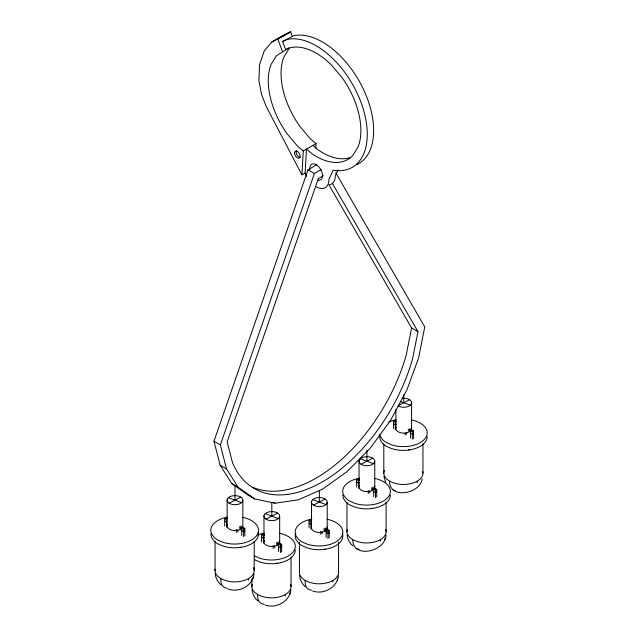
<?xml version="1.0" encoding="UTF-8"?>
<svg xmlns="http://www.w3.org/2000/svg" width="638" height="638" viewBox="0 0 638 638"><rect width="100%" height="100%" fill="white"/><g stroke="black" fill="none" stroke-linecap="round" stroke-linejoin="round"><path stroke-width="0.96" d="M248.461 580.078L248.469 578.594M285.29 596.028L285.298 594.544M332.829 581.992L332.837 580.508M380.376 541.128L380.384 539.652M417.204 482.655L417.212 481.172M357.136 164.476A72.261 41.725 60 0 0 362.551 87.438A72.261 41.725 60 0 0 293.687 35.72L282.626 41.55L285.704 49.812L287.523 48.584A63.234 36.51 60 0 1 331.577 65.188L341.912 77.413A63.234 36.51 60 0 1 358.141 146.78L352.726 155.592A63.234 36.51 60 0 1 312.157 153.862L306.463 149.093L305.108 173.018L301.918 174.868L303.265 150.935L297.571 146.174L287.236 133.948A63.234 36.51 60 0 1 271.006 64.582L276.421 55.769L288.894 47.97M315.77 148.351L316.041 143.566L310.347 138.797L300.012 126.571A63.234 36.51 60 0 1 283.782 57.205L289.197 48.392M328.865 184.693L411.582 327.972L406.207 355.095A136.715 78.937 -60 0 1 252.512 487.193M332.262 183.202L417.97 331.664L412.595 358.787A136.715 78.937 -60 0 1 322.557 481.746A136.715 78.937 -60 0 1 232.519 462.749L227.144 441.831L318.338 178.584L323.402 175.657M295.777 533.288L295.163 535.96L295.976 539.517L297.164 541.176A17.896 10.328 0 0 0 304.613 546.782L307.085 547.875A23.837 13.757 0 0 0 332.884 547.141A23.837 13.757 0 0 0 342.375 533.272M228.221 589.065C239.051 593.037 252.784 585.724 254.091 573.889M252.847 578.499L253.246 577.015M265.049 605.015C275.887 608.987 289.612 601.674 290.92 589.831M289.676 594.449L290.075 592.965M312.588 590.979C323.426 594.951 337.151 587.638 338.459 575.795M337.215 580.413L337.614 578.929M347.351 529.452A19.571 11.301 0 0 0 347.638 534.588L349.592 537.292L352.702 539.652C352.997 559.287 385.823 551.535 386.006 534.939M384.762 539.549L385.161 538.065M422.189 478.867C420.155 493.979 389.491 499.578 389.531 481.172L386.421 478.819L384.467 476.108A19.571 11.301 0 0 1 384.467 470.262M335.7 172.675L424.756 326.919L418.584 358.03L406.932 389.834L390.456 420.514L370.104 448.315L347.024 471.641L322.557 489.171L298.09 499.897L275.018 503.215L254.658 498.916L248.27 495.232L231.801 483.572L220.142 465.23L213.977 441.233L308.002 169.796L316.6 164.835M254.658 498.916L238.181 487.265L226.53 468.914L220.365 444.917L314.39 173.488L321.265 169.517M338.004 169.868L335.333 175.721A18.063 10.431 60 0 1 329.886 184.661M292.324 36.318L290.673 31.9L290.075 32.044L272.043 41.829L264.22 50.944L259.562 64.709L258.908 80.675L261.5 94.296L266.237 106.466L301.918 174.868M283.065 36.318L284.819 34.452L290.075 32.044M271.501 42.244L284.819 34.452M277.299 39.42L290.673 31.9M303.265 150.935L316.041 143.566M224.72 526.023L224.72 518.598L225.956 517.889L227.184 518.598M393.471 421.176L394.699 420.466L396.541 421.535L395.313 422.244L393.471 421.176L393.471 428.6M396.541 424.095L395.313 424.804L393.471 423.744M244.832 535.928L244.832 528.408L242.99 527.347L241.754 528.057L239.425 526.741M413.576 438.497L413.576 430.985L411.733 429.916L410.505 430.626L408.168 429.31M241.754 535.593L241.754 528.057L243.604 529.117L244.832 528.408M410.505 438.162L410.505 430.626L412.347 431.695L413.576 430.985M244.832 530.976L243.604 531.685L241.754 530.617M413.576 433.553L412.347 434.263L410.505 433.194M261.556 534.548L262.784 533.839L264.626 534.907L263.398 535.617L261.556 534.548L261.556 541.973M356.634 479.656L357.87 478.947L359.712 480.007L358.484 480.717L356.634 479.656L356.634 487.073M264.626 537.467L263.398 538.185L261.556 537.116M359.712 482.575L358.484 483.285L356.634 482.216M309.095 527.937L309.095 520.512L310.323 519.803L311.551 520.512M281.661 551.87L281.661 544.358L279.819 543.297L278.591 544.007L276.254 542.683M376.747 496.978L376.747 489.466L374.905 488.397L373.669 489.107L371.34 487.791M278.591 551.543L278.591 544.007L280.433 545.067L281.661 544.358M373.669 496.643L373.669 489.107L375.519 490.175L376.747 489.466M281.661 546.925L280.433 547.635L278.591 546.567M376.747 492.026L375.519 492.735L373.669 491.675M329.208 537.834L329.208 530.322L327.358 529.253L326.13 529.963L323.801 528.647M326.13 537.499L326.13 529.963L327.972 531.031L329.208 530.322M329.208 532.889L327.972 533.599L326.13 532.531M398.734 405.353L409.58 399.707M229.154 503.207L240.829 497.13M361.068 464.265L372.744 458.18M265.982 519.157L277.666 513.08M313.521 505.121L325.205 499.044M282.626 41.55L287.299 39.404A72.261 41.725 60 0 1 361.738 104.369A72.261 41.725 60 0 1 333.148 170.21L328.945 179.406A18.063 10.431 60 0 1 316.169 186.782M248.27 495.232L250.216 495.638M393.032 490.096L395.257 490.71M356.195 548.576L359.162 549.398M311.623 590.254L308.656 589.432L306.487 587.423L305.291 584.368L305.163 580.508L302.053 578.156L300.099 575.444A19.571 11.301 0 0 1 299.429 572.517L299.429 542.22M227.248 588.34L224.281 587.526L222.12 585.509L220.923 582.454L220.788 578.594L217.678 576.242L215.724 573.53A19.571 11.301 0 0 1 215.221 569.136M264.084 604.29L261.117 603.468L258.948 601.459L257.752 598.404L257.616 594.544L254.506 592.192L252.552 589.48A19.571 11.301 0 0 1 252.265 584.352M400.441 401.509L410.338 405.218M360.31 458.754L373.501 463.69M312.764 499.61L325.962 504.554M228.396 497.696L241.587 502.64M265.225 513.646L278.423 518.59M389.531 481.172L393.59 482.95L398.311 484.098A19.571 11.301 0 0 0 422.779 471.705M352.702 539.652L356.754 541.431L361.475 542.571A19.571 11.301 0 0 0 385.735 529.452M305.163 580.508L309.215 582.287L313.936 583.435A19.571 11.301 0 0 0 338.571 572.517L338.571 542.22M257.616 594.544L261.676 596.323L266.389 597.471A19.571 11.301 0 0 0 290.649 584.352M220.788 578.594L224.839 580.381L229.56 581.521A19.571 11.301 0 0 0 253.533 567.684M409.484 428.656L411.733 429.916M372.656 487.129L374.905 488.397M372.656 488.413L374.155 489.258M325.109 527.993L327.358 529.253M325.117 529.269L326.608 530.114M277.57 542.029L279.819 543.297M277.57 543.305L279.069 544.15M240.741 526.079L242.99 527.347M240.741 527.363L242.241 528.208M408.168 430.594L410.505 431.91M371.34 489.075L373.669 490.391M323.801 529.931L326.13 531.247M276.254 543.967L278.591 545.283M239.425 528.017L241.754 529.341M308.002 169.796L314.39 173.488M411.582 327.972L417.97 331.664M213.977 441.233L220.365 444.917M220.142 465.23L226.53 468.914M309.095 520.512L310.937 521.581L310.937 529.117M273.423 502.289L275.018 503.215M309.095 523.08L310.937 524.141M231.801 483.572L238.181 487.265M224.72 518.598L226.57 519.667L226.57 527.203M224.72 521.166L226.57 522.235M312.843 145.408L318.537 150.169A63.234 36.51 60 0 0 350.39 157.546M352.974 545.976C349.544 543.281 347.638 539.07 347.08 534.811M305.427 586.84C302.005 584.137 300.099 579.934 299.541 575.667M257.888 600.876C254.458 598.181 252.56 593.97 251.994 589.711M221.059 584.926C217.63 582.231 215.724 578.02 215.166 573.761M385.623 482.288L383.909 476.331M277.897 39.277L282.506 51.654M379.538 436.623L380.352 440.18L381.54 441.839A17.896 10.328 0 0 0 388.989 447.445L391.453 448.538A23.837 13.757 0 0 0 427.205 436.623M342.71 495.096L343.523 498.661L344.711 500.32A17.896 10.328 0 0 0 352.16 505.918L354.624 507.019A23.837 13.757 0 0 0 390.376 495.096M210.795 534.046L211.609 537.611L212.797 539.262A17.896 10.328 0 0 0 220.246 544.868L222.71 545.961A23.837 13.757 0 0 0 247.871 545.49A23.837 13.757 0 0 0 258.254 532.251M422.946 443.857L422.946 473.181M412.347 431.695L412.347 439.207M411.59 402.977L411.59 428.816M406.55 432.476L406.55 434.462M405.122 433.066L405.122 435.06M403.734 394.874L403.734 402.745M395.887 409.468L395.887 428.345M395.313 422.244L395.313 429.781M386.11 502.337L386.11 531.661M383.805 443.857L383.805 473.181M375.519 490.175L375.519 497.688M374.761 461.457A7.863 4.538 0 0 1 362.631 465.03A7.863 4.538 0 0 1 363.333 457.175A7.863 4.538 0 0 1 374.761 461.457L374.761 487.288M369.721 490.949L369.721 492.943M368.286 490.55L368.286 493.533M366.906 450.404L366.906 461.218M359.05 460.987L359.05 486.818M358.484 480.717L358.484 488.253M346.968 502.337L346.968 531.661M327.972 531.031L327.972 538.544M327.214 502.313A7.863 4.538 0 0 1 315.084 505.894A7.863 4.538 0 0 1 315.786 498.039A7.863 4.538 0 0 1 327.214 502.313L327.214 528.152M322.174 531.813L322.174 533.799M320.747 531.414L320.747 534.397M319.367 490.279L319.367 502.082M311.511 501.843L311.511 527.682A7.863 4.538 0 0 0 316.942 532.236A7.863 4.538 0 0 0 325.962 530.385M291.032 557.237L291.032 586.553M280.433 545.067L280.433 552.588M279.675 516.349A7.863 4.538 0 0 1 267.545 519.93A7.863 4.538 0 0 1 268.247 512.075A7.863 4.538 0 0 1 279.675 516.349L279.675 542.188M274.635 545.849L274.635 547.835M273.208 545.45L273.208 548.433M271.82 502.353L271.82 516.118M263.972 515.887L263.972 541.718M263.398 535.617L263.398 543.153M254.195 541.287L254.195 570.611M251.89 578.738L251.89 586.553M243.604 529.117L243.604 536.638M242.847 500.407A7.863 4.538 0 0 1 230.709 503.98A7.863 4.538 0 0 1 231.419 496.125A7.863 4.538 0 0 1 242.847 500.407L242.847 526.238A7.863 4.538 0 0 1 242.472 527.403M237.807 529.899L237.807 531.885M236.371 529.5L236.371 532.483M234.991 485.422L234.991 500.168M227.136 499.937L227.136 525.768M215.054 541.287L215.054 570.611M279.603 533.312A23.837 13.757 0 0 1 293.057 552.061A23.837 13.757 0 0 1 259.538 558.162L257.074 557.07A17.896 10.328 0 0 1 254.602 555.977M257.792 534.971A23.837 13.757 0 0 1 264.299 533.121M254.602 559.725A17.896 10.328 0 0 0 257.074 560.818L259.538 561.911A23.837 13.757 0 0 0 295.29 549.996M277.634 563.306A6.906 1.459 81.2 0 1 277.028 563.067M279.516 541.008A7.863 4.538 0 0 1 279.3 543.353M278.423 544.421A7.863 4.538 0 0 1 268.439 546.048A7.863 4.538 0 0 1 264.339 540.553M306.679 176.423A18.063 10.431 60 0 1 305.108 173.018M309.885 169.684A9.036 5.216 60 0 1 314.877 164.062A9.036 5.216 60 0 1 322.389 173.919A9.036 5.216 60 0 1 317.828 180.107M300.331 157.291A3.948 2.281 60 0 1 296.957 154.835A3.948 2.281 60 0 1 296.518 150.68M374.689 478.42A23.837 13.757 0 0 1 388.143 497.161A23.837 13.757 0 0 1 354.624 503.262L352.16 502.17A17.896 10.328 0 0 1 344.711 496.571L343.523 494.913A23.837 13.757 0 0 1 359.377 478.221M372.712 508.406A6.906 1.459 81.2 0 1 372.113 508.175M374.594 486.108A7.863 4.538 0 0 1 374.386 488.453M373.501 489.529A7.863 4.538 0 0 1 363.524 491.156A7.863 4.538 0 0 1 359.425 485.654M409.548 449.934A6.906 1.459 81.2 0 1 408.743 449.439M411.518 419.94A23.837 13.757 0 0 1 424.972 438.689A23.837 13.757 0 0 1 391.453 444.79L388.989 443.697A17.896 10.328 0 0 1 381.54 438.091L380.352 436.432A23.837 13.757 0 0 1 379.746 434.669M388.861 421.957A23.837 13.757 0 0 1 396.214 419.748M411.43 427.635A7.863 4.538 0 0 1 411.215 429.98M410.338 431.049A7.863 4.538 0 0 1 400.353 432.676A7.863 4.538 0 0 1 396.254 427.181M402.099 398.303A7.863 4.538 0 0 1 411.215 404.141A7.863 4.538 0 0 1 397.897 405.784M242.775 517.362A23.837 13.757 0 0 1 256.229 536.111A23.837 13.757 0 0 1 222.71 542.212L220.246 541.12A17.896 10.328 0 0 1 212.797 535.513L211.609 533.854A23.837 13.757 0 0 1 227.463 517.171M240.797 547.356A6.906 1.459 81.2 0 1 240.191 547.125M241.587 528.471A7.863 4.538 0 0 1 231.61 530.106A7.863 4.538 0 0 1 227.511 524.603M327.15 519.276A23.837 13.757 0 0 1 340.604 538.025A23.837 13.757 0 0 1 307.085 544.126L304.613 543.034A17.896 10.328 0 0 1 297.164 537.427L295.976 535.768A23.837 13.757 0 0 1 311.838 519.085M325.173 549.27A6.906 1.459 81.2 0 1 324.567 549.031M327.055 526.972A7.863 4.538 0 0 1 326.847 529.317M294.549 153A3.948 2.281 60 0 0 298.736 158.208A3.948 2.281 60 0 0 298.736 152.626A3.948 2.281 60 0 0 294.549 153"/></g></svg>
